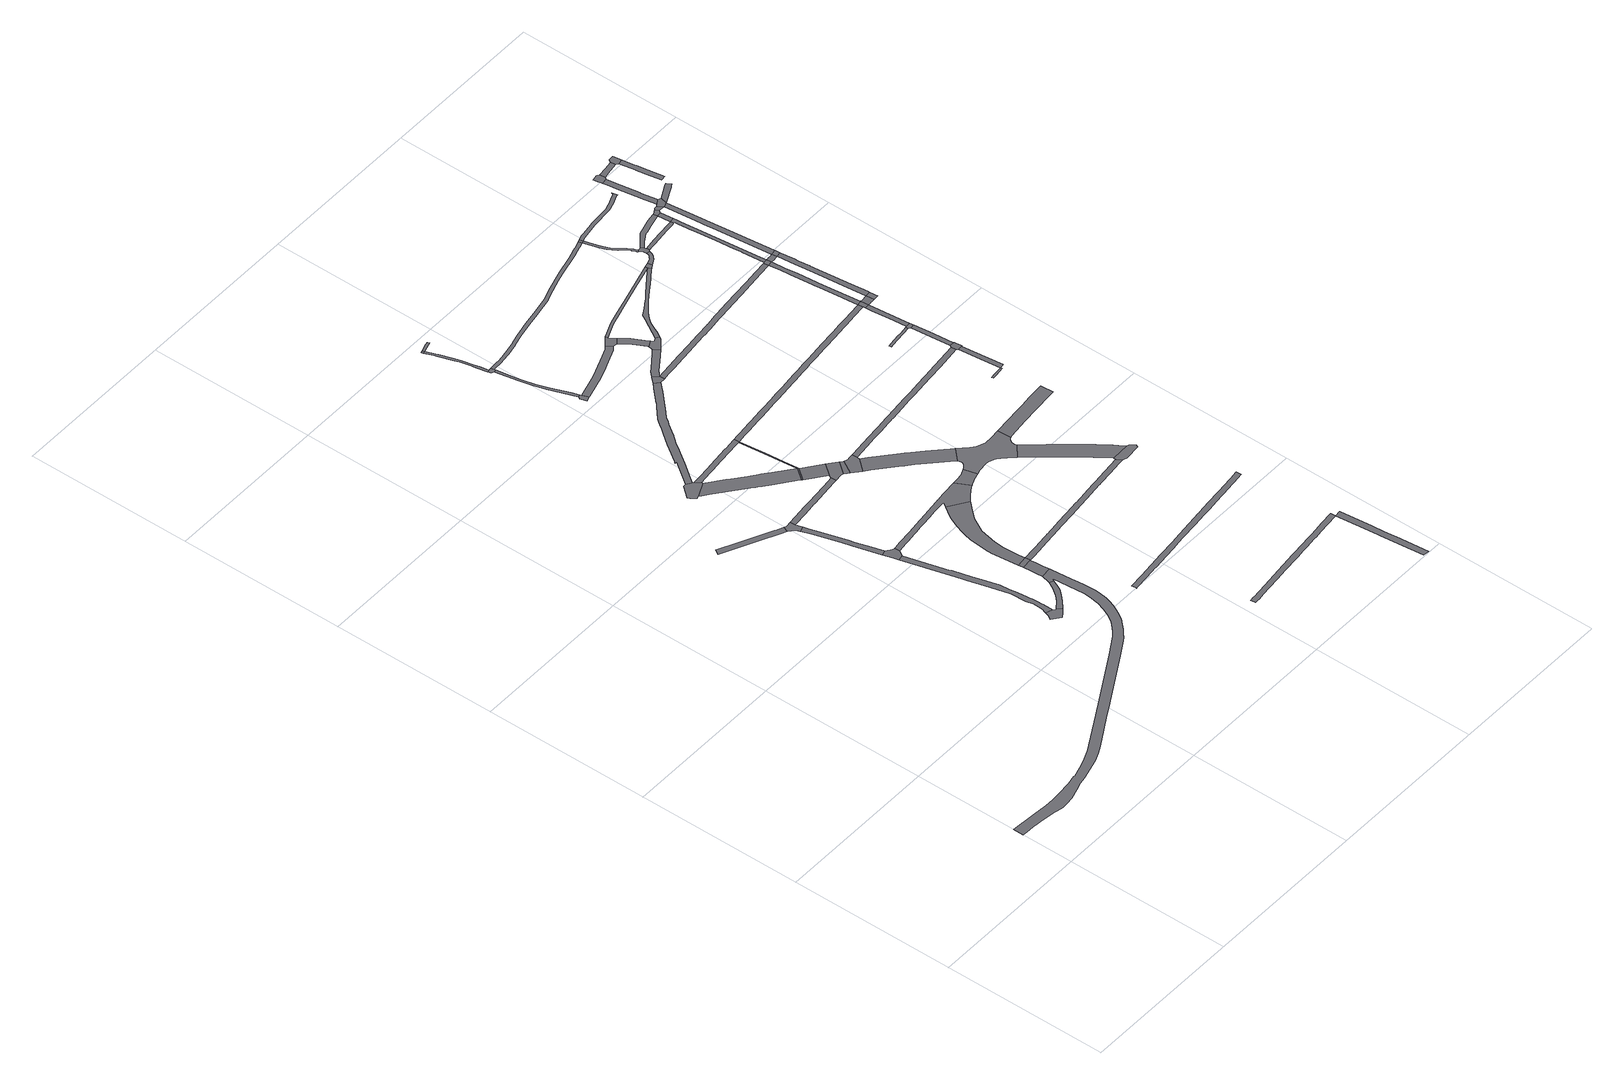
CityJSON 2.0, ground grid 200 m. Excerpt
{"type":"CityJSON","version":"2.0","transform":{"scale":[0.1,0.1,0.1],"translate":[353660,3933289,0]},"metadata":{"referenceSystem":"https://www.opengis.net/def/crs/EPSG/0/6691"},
"CityObjects":{
"road1":{"type":"Road","attributes":{"RoadStructureAttribute.sectionType":"1"},"geometry":[{"type":"MultiSurface","lod":"1","boundaries":[[[0,1,2,3,4,5,6,7,8,9,10,11,12,13,14,15,16,17,18,19,20,21,22,23,24,25,26,27,28,29,30,31,32,33,34,35,36,37,38,39,40,41,42,43,44,45,46,47,48,49,50,51,52,53,54,55,56,57,58,59,60,61,62,63,64,65,66,67,68,69,70,71,72,73,74,75,76,77,78]]]}]},
"road2":{"type":"Road","attributes":{"RoadStructureAttribute.sectionType":"1"},"geometry":[{"type":"MultiSurface","lod":"1","boundaries":[[[79,80,81,82,83,84,85,86,87,88]]]}]},
"road3":{"type":"Road","geometry":[{"type":"MultiSurface","lod":"1","boundaries":[[[89,90,91,92,93,94,95,96,97,98,99,100]]]}]},
"road4":{"type":"Road","attributes":{"RoadStructureAttribute.sectionType":"1"},"geometry":[{"type":"MultiSurface","lod":"1","boundaries":[[[101,102,103,104,105,106,107,108,109,110,111,112,113,114,115,116,117,118,119,120,121,122,123,124,125,126,127,97,96]]]}]},
"road5":{"type":"Road","geometry":[{"type":"MultiSurface","lod":"1","boundaries":[[[128,129,130,83,82,131,132,133,134,135]]]}]},
"road6":{"type":"Road","attributes":{"RoadStructureAttribute.sectionType":"1"},"geometry":[{"type":"MultiSurface","lod":"1","boundaries":[[[136,137,138,139,140,141,142,143,144,134,133,145,146,147,148,149]]]}]},
"road7":{"type":"Road","geometry":[{"type":"MultiSurface","lod":"1","boundaries":[[[150,116,115,151,152,153,154,155,136,149]]]}]},
"road8":{"type":"Road","attributes":{"RoadStructureAttribute.sectionType":"1"},"geometry":[{"type":"MultiSurface","lod":"1","boundaries":[[[156,157,158,159,1,0,160,161,162,163,94,93]]]}]},
"road9":{"type":"Road","geometry":[{"type":"MultiSurface","lod":"1","boundaries":[[[164,165,166,167,168,169,170,171,172,173]]]}]},
"road10":{"type":"Road","geometry":[{"type":"MultiSurface","lod":"1","boundaries":[[[174,175,176,177,178,179,78,77]]]}]},
"road11":{"type":"Road","geometry":[{"type":"MultiSurface","lod":"1","boundaries":[[[180,181,182,177,176]]]}]},
"road12":{"type":"Road","attributes":{"function":"3","RoadStructureAttribute.sectionType":"1"},"geometry":[{"type":"MultiSurface","lod":"1","boundaries":[[[183,184,185,186,187,188,189,190,191,192,168,167,193,194,195,196,197,198,199,200,201,202,203,204]]]}]},
"road13":{"type":"Road","attributes":{"RoadStructureAttribute.sectionType":"1"},"geometry":[{"type":"MultiSurface","lod":"1","boundaries":[[[205,206,207,208,209,210,128,135,211,212,213,214,215,216,217,218]]]}]},
"road14":{"type":"Road","geometry":[{"type":"MultiSurface","lod":"1","boundaries":[[[219,220,221,222,223,224,225,170,169,226,227,228,229,230,231,232,233,234,235,236,237,238,239]]]}]},
"road15":{"type":"Road","attributes":{"RoadStructureAttribute.sectionType":"1"},"geometry":[{"type":"MultiSurface","lod":"1","boundaries":[[[240,241,242,243,244,245,246,247,248,249,250,251,252,253,254,255,256,257,258,153,152,259,260,261,262,263,264,265,266,267,268,269,270,271,272,273]]]}]},
"road16":{"type":"Road","attributes":{"function":"3","RoadStructureAttribute.sectionType":"1"},"geometry":[{"type":"MultiSurface","lod":"1","boundaries":[[[272,274,275,276,277,278,279,280,281,282,283,284,285,286,287,182,181,288,289,290,291,292,293,294,295,296,297,298,299,300,301,302,303,304,305,306,273]]]}]},
"road17":{"type":"Road","geometry":[{"type":"MultiSurface","lod":"1","boundaries":[[[307,308,204,203,309]]]}]},
"road18":{"type":"Road","attributes":{"RoadStructureAttribute.sectionType":"1"},"geometry":[{"type":"MultiSurface","lod":"1","boundaries":[[[310,311,312,313,314,315,316,317,318,319,320,321,322,323,324,325,326,327,328,329,330,331,332,333,334,335,336,337,338,339,340,341,342,343,344,345,346,347,172,171]]]}]},
"road19":{"type":"Road","attributes":{"function":"3","RoadStructureAttribute.sectionType":"1"},"geometry":[{"type":"MultiSurface","lod":"1","boundaries":[[[348,349,307,309,350,351]]]}]},
"road20":{"type":"Road","attributes":{"function":"3","RoadStructureAttribute.sectionType":"1"},"geometry":[{"type":"MultiSurface","lod":"1","boundaries":[[[308,352,353,238,237,354,355,356,204]]]}]},
"road21":{"type":"Road","geometry":[{"type":"MultiSurface","lod":"1","boundaries":[[[350,218,217,357,358,359,360,351]]]}]},
"road22":{"type":"Road","attributes":{"RoadStructureAttribute.sectionType":"1"},"geometry":[{"type":"MultiSurface","lod":"1","boundaries":[[[361,362,363,364,365,366,367,368,369,370,371,372,373,374,375,376,377,378,379,380,381]]]}]},
"road23":{"type":"Road","geometry":[{"type":"MultiSurface","lod":"1","boundaries":[[[382,383,384,385,386,387,388]]]}]},
"road24":{"type":"Road","geometry":[{"type":"MultiSurface","lod":"1","boundaries":[[[389,361,381,390,391]]]}]},
"road25":{"type":"Road","geometry":[{"type":"MultiSurface","lod":"1","boundaries":[[[373,372,392,393,394,395,396,397]]]}]},
"road26":{"type":"Road","attributes":{"RoadStructureAttribute.sectionType":"1"},"geometry":[{"type":"MultiSurface","lod":"1","boundaries":[[[398,399,400,401,402,403,404,405,406,395,394,407,408,409,410,411,382,388]]]}]},
"road27":{"type":"Road","attributes":{"RoadStructureAttribute.sectionType":"1"},"geometry":[{"type":"MultiSurface","lod":"1","boundaries":[[[412,360,359,413,414]]]}]},
"road28":{"type":"Road","geometry":[{"type":"MultiSurface","lod":"1","boundaries":[[[381,415,416,417,418,390]]]}]},
"road29":{"type":"Road","geometry":[{"type":"MultiSurface","lod":"1","boundaries":[[[419,420,421,422,423,424,425,412,414]]]}]},
"road30":{"type":"Road","geometry":[{"type":"MultiSurface","lod":"1","boundaries":[[[426,427,247,246,428,429,430,431,432]]]}]},
"road31":{"type":"Road","attributes":{"RoadStructureAttribute.sectionType":"1"},"geometry":[{"type":"MultiSurface","lod":"1","boundaries":[[[433,434,435,436,437,438,439,440,441,442,443,444,445,446,447,448,449,450,451,452,453,454,181,180,455,456,457,458,459,460,461,462,463,464,465,466,467,468,469,470,471,472,473,474,475,476,477,478,479,480,481]]]}]},
"road32":{"type":"Road","attributes":{"function":"3","RoadStructureAttribute.sectionType":"1"},"geometry":[{"type":"MultiSurface","lod":"1","boundaries":[[[482,483,484,485,486,487,488,489,490,421,420,491,492,493,494,495,496,497,498]]]}]},
"road33":{"type":"Road","attributes":{"RoadStructureAttribute.sectionType":"1"},"geometry":[{"type":"MultiSurface","lod":"1","boundaries":[[[499,500,501,502,387,386,503,504,505,506,507,508,509]]]}]},
"road34":{"type":"Road","attributes":{"RoadStructureAttribute.sectionType":"1"},"geometry":[{"type":"MultiSurface","lod":"1","boundaries":[[[510,511,512,513,514,515,516,517,518,519,520,521,522,523,524,525,526,527,528,529,530,531,532,533,534,535,536,537,538,539,540,541,542,543,544,545,546,547,548,549,550,551,516,552,553,554,555,556,557,558]]]}]},
"road35":{"type":"Road","attributes":{"RoadStructureAttribute.sectionType":"1"},"geometry":[{"type":"MultiSurface","lod":"1","boundaries":[[[559,560,561,562,563,564,565,566,567,568,569,570,571,572,573,574,575,576,577,578,579,580,581,582,583,584,585,586,587,588,589,590,591,592,593,594,595,596,597,598,599,600,601]]]}]},
"road36":{"type":"Road","geometry":[{"type":"MultiSurface","lod":"1","boundaries":[[[602,603,604,605,327,326]]]}]},
"road37":{"type":"Road","attributes":{"RoadStructureAttribute.sectionType":"1"},"geometry":[{"type":"MultiSurface","lod":"1","boundaries":[[[606,607,608,609,610,611,612,613,614,615,616,617,604,603]]]}]},
"road38":{"type":"Road","geometry":[{"type":"MultiSurface","lod":"1","boundaries":[[[618,619,620,621,622,623,624,625,626,627,628,629,630,631,632,482,498,633,634,635,636,637,638,639,432,431,640,641,642,643,644,645,646,647,648,649,650,651,652,653]]]}]},
"road39":{"type":"Road","geometry":[{"type":"MultiSurface","lod":"1","boundaries":[[[654,655,656,657,658,659,499,509]]]}]},
"road40":{"type":"Road","attributes":{"RoadStructureAttribute.sectionType":"1"},"geometry":[{"type":"MultiSurface","lod":"1","boundaries":[[[660,661,662,663,655,654,664,665,666,667,668,669]]]}]},
"road41":{"type":"Road","geometry":[{"type":"MultiSurface","lod":"1","boundaries":[[[612,611,670,671,672,673,674,660,669]]]}]},
"road42":{"type":"Road","attributes":{"RoadStructureAttribute.sectionType":"1"},"geometry":[{"type":"MultiSurface","lod":"1","boundaries":[[[396,675,676,677,678,679,680,681,682,683,684,685,686,687,688,689,690,691,692,693,694,695,696,697,698,699,700,701,702,703,704,705,706,707,708,709,710,711,712,713,714,715,716,397]]]}]},
"road43":{"type":"Road","attributes":{"function":"3","RoadStructureAttribute.sectionType":"1"},"geometry":[{"type":"MultiSurface","lod":"1","boundaries":[[[717,718,719,720,721,722,723,724,725,726,727,728,729,730,731,732,733,734,735,736,737,618,653]]]}]},
"road44":{"type":"Road","attributes":{"RoadStructureAttribute.sectionType":"1"},"geometry":[{"type":"MultiSurface","lod":"1","boundaries":[[[238,738,739,740,741,742,743,744,745,746,747,748,749,750,751,752,753,754,755,756,757,758,759,760,761,762,763,764,765,766,767,768,769,770,771,772,773,774,775,776,777,778,779,780,781,782,783,784,785,786,787,788,789,790,791,792,793,794,795,796,797,798,799,239]]]}]},
"road45":{"type":"Road","attributes":{"RoadStructureAttribute.sectionType":"1"},"geometry":[{"type":"MultiSurface","lod":"1","boundaries":[[[422,800,801,802,803,804,805,806,807,808,809,810,811,812,813,814,815,816,817,818,819,820,821,822,823,824,825,826,827,828,829,830,831,832,833,423]]]}]},
"road46":{"type":"Road","geometry":[{"type":"MultiSurface","lod":"1","boundaries":[[[834,724,723,481,480,835,836,837,838]]]}]},
"road47":{"type":"Road","attributes":{"RoadStructureAttribute.sectionType":"1"},"geometry":[{"type":"MultiSurface","lod":"1","boundaries":[[[839,840,841,842,843,844,845,846,847,658,657,848,849,850,851,852,853,854,855]]]}]},
"road48":{"type":"Road","attributes":{"function":"3","RoadStructureAttribute.sectionType":"1"},"geometry":[{"type":"MultiSurface","lod":"1","boundaries":[[[856,857,858,859,860,861,862,863,864,624,623,865,866,867,868,869,870,871,872]]]}]},
"road49":{"type":"Road","attributes":{"RoadStructureAttribute.sectionType":"1"},"geometry":[{"type":"MultiSurface","lod":"1","boundaries":[[[873,874,875,876,877,878,879,880,881,882,883,884,885,886,887,888,889,890,891,892,893,894,895,896,897,898,899,900,901,902,903,904,905,906,907,908,909,910,911,912,913,603,602]]]}]},
"road50":{"type":"Road","attributes":{"RoadStructureAttribute.sectionType":"1"},"geometry":[{"type":"MultiSurface","lod":"1","boundaries":[[[914,915,916,917,918,919,920,921,922,673,672,923,924,925,926,927,928,929,930,931,932,933,934,935,855]]]}]},
"road51":{"type":"Road","attributes":{"RoadStructureAttribute.sectionType":"1"},"geometry":[{"type":"MultiSurface","lod":"1","boundaries":[[[936,937,938,939,940,941]]]}]},
"road52":{"type":"Road","attributes":{"RoadStructureAttribute.sectionType":"1"},"geometry":[{"type":"MultiSurface","lod":"1","boundaries":[[[942,943,944,945,946,947,948,949,950]]]}]},
"road53":{"type":"Road","geometry":[{"type":"MultiSurface","lod":"1","boundaries":[[[951,952,839,855,935,953]]]}]},
"road54":{"type":"Road","attributes":{"RoadStructureAttribute.sectionType":"1"},"geometry":[{"type":"MultiSurface","lod":"1","boundaries":[[[954,955,956,957,958,941]]]}]},
"road55":{"type":"Road","geometry":[{"type":"MultiSurface","lod":"1","boundaries":[[[696,959,960,697]]]}]},
"road56":{"type":"Road","geometry":[{"type":"MultiSurface","lod":"1","boundaries":[[[961,962,963,816,815,964,956,955,965,966,967]]]}]},
"road57":{"type":"Road","attributes":{"RoadStructureAttribute.sectionType":"1"},"geometry":[{"type":"MultiSurface","lod":"1","boundaries":[[[968,969,970,971,972,973,974,975,976,977,978,979,980,981,982,951,953]]]}]},
"road58":{"type":"Road","attributes":{"RoadStructureAttribute.sectionType":"1"},"geometry":[{"type":"MultiSurface","lod":"1","boundaries":[[[983,984,985,986,987,988,989,990,991,992,959,696,993,994,995,996,997,998,999,1000,1001,1002,1003,1004]]]}]},
"road59":{"type":"Road","attributes":{"RoadStructureAttribute.sectionType":"1"},"geometry":[{"type":"MultiSurface","lod":"1","boundaries":[[[1005,1006,963,962,1007,1008]]]}]},
"road60":{"type":"Road","geometry":[{"type":"MultiSurface","lod":"1","boundaries":[[[949,1005,1008,1009,1010,1011,950]]]}]},
"road61":{"type":"Road","geometry":[{"type":"MultiSurface","lod":"1","boundaries":[[[1012,1013,1014,1015,1016,1017,1018,1019,1020,1021,1004,1003,1022,1023,1024,1025,1026,1027,1028,976,975,1029,1030,1031,1032]]]}]},
"road62":{"type":"Road","attributes":{"RoadStructureAttribute.sectionType":"1"},"geometry":[{"type":"MultiSurface","lod":"1","boundaries":[[[1010,1033,1034,1035,1036,1011]]]}]},
"road63":{"type":"Road","geometry":[{"type":"MultiSurface","lod":"1","boundaries":[[[764,763,1034,1033,1037]]]}]},
"road64":{"type":"Road","attributes":{"RoadStructureAttribute.sectionType":"1"},"geometry":[{"type":"MultiSurface","lod":"1","boundaries":[[[1033,1038,1039,1040,1041,1042,1043,1044,1045,1037]]]}]},
"road65":{"type":"Road","attributes":{"RoadStructureAttribute.sectionType":"1"},"geometry":[{"type":"MultiSurface","lod":"1","boundaries":[[[1046,1047,1048,1049,1050,1051,1052,1053,764,1037,1054,1055,1056,1057,893]]]}]},
"road66":{"type":"Road","geometry":[{"type":"MultiSurface","lod":"1","boundaries":[[[1058,1042,1041,1059]]]}]},
"road67":{"type":"Road","attributes":{"RoadStructureAttribute.sectionType":"1"},"geometry":[{"type":"MultiSurface","lod":"1","boundaries":[[[1060,1061,1062,1063,1064,1065,1066,1067,1068,1069,1070,1071,1072,1073,1074,1075,1076,1077,1078,1079,1080,1012,1032]]]}]},
"road68":{"type":"Road","attributes":{"RoadStructureAttribute.sectionType":"1"},"geometry":[{"type":"MultiSurface","lod":"1","boundaries":[[[1081,1082,1083,1084,1085,1086,1087,1088,1089,1018,1017,1090,1091,1092,1093,1094,1095,1096,1097,1098]]]}]},
"road69":{"type":"Road","attributes":{"RoadStructureAttribute.sectionType":"1"},"geometry":[{"type":"MultiSurface","lod":"1","boundaries":[[[1099,1100,1101,1102,1103,1104,1105,1106,1107,1108,1109,1110,1111,1112,1113,1114,1115,1116,1117,1118,1119,960,959]]]}]},
"road70":{"type":"Road","geometry":[{"type":"MultiSurface","lod":"1","boundaries":[[[894,893,1057,1120,1121]]]}]},
"road71":{"type":"Road","attributes":{"RoadStructureAttribute.sectionType":"1"},"geometry":[{"type":"MultiSurface","lod":"1","boundaries":[[[1122,1123,1124,1125,1042,1058,1126,1127,1128,1129,1130,1131,1132,1133,1134,1135,1136,1137,1138]]]}]},
"road72":{"type":"Road","attributes":{"RoadStructureAttribute.sectionType":"1"},"geometry":[{"type":"MultiSurface","lod":"1","boundaries":[[[1139,1140,1141,1142,1143,1120,1057,1144,1145,1146,1147,1138]]]}]},
"road73":{"type":"Road","attributes":{"RoadStructureAttribute.sectionType":"1"},"geometry":[{"type":"MultiSurface","lod":"1","boundaries":[[[1072,1071,1148,1149,1150,1151,1152,1153,1154,1155,1156,1157,1158,1121,1120,1159,1160,1161,1162,1163]]]}]},
"road74":{"type":"Road","geometry":[{"type":"MultiSurface","lod":"1","boundaries":[[[1137,1164,1139,1138]]]}]},
"road75":{"type":"Road","attributes":{"RoadStructureAttribute.sectionType":"1"},"geometry":[{"type":"MultiSurface","lod":"1","boundaries":[[[1072,1163,1165,1098]]]}]},
"road76":{"type":"Road","geometry":[{"type":"MultiSurface","lod":"1","boundaries":[[[1166,1167,1168,1081,1098,1165,1169,1170,1171,1172]]]}]},
"road77":{"type":"Road","attributes":{"RoadStructureAttribute.sectionType":"1"},"geometry":[{"type":"MultiSurface","lod":"1","boundaries":[[[1173,1174,1175,1176,1177,1139,1164,1178,1179,1180,1181,1182]]]}]},
"road78":{"type":"Road","attributes":{"RoadStructureAttribute.sectionType":"1"},"geometry":[{"type":"MultiSurface","lod":"1","boundaries":[[[1183,1184,1185,1172,1171,1186,1187,1188,1189]]]}]},
"road79":{"type":"Road","geometry":[{"type":"MultiSurface","lod":"1","boundaries":[[[1190,1191,1192,1193,1183,1189,1194,1195,1196,1173,1182]]]}]},
"road80":{"type":"Road","attributes":{"RoadStructureAttribute.sectionType":"1"},"geometry":[{"type":"MultiSurface","lod":"1","boundaries":[[[1191,1197,1198,1199,1200,1201,1202,1203,1204,1205,1206,1192]]]}]},
"road81":{"type":"Road","geometry":[{"type":"MultiSurface","lod":"1","boundaries":[[[1207,1208,1209,1210,1211,1212,1213,1201,1200,1214]]]}]},
"road82":{"type":"Road","attributes":{"RoadStructureAttribute.sectionType":"1"},"geometry":[{"type":"MultiSurface","lod":"1","boundaries":[[[1215,1216,1190,1182,1217,1218,1219,1220]]]}]},
"road83":{"type":"Road","attributes":{"RoadStructureAttribute.sectionType":"1"},"geometry":[{"type":"MultiSurface","lod":"1","boundaries":[[[1221,1222,1223,1224,1225,1207,1214]]]}]},
"road84":{"type":"Road","attributes":{"RoadStructureAttribute.sectionType":"1"},"geometry":[{"type":"MultiSurface","lod":"1","boundaries":[[[1226,1227,1228,1229,1230,1231,1232,1233,1234,1235]]]}]},
"road85":{"type":"Road","geometry":[{"type":"MultiSurface","lod":"1","boundaries":[[[1223,1222,1231,1230,1236,1237]]]}]}
},
"vertices":[
[3064,2747,0],[3112,2724,0],[3123,2746,0],[3127,2747,0],[3158,2364,0],[3156,2287,0],[3134,2163,0],[3107,2070,0],[3064,1981,0],[3004,1886,0],[2948,1829,0],[2893,1777,0],[2852,1744,0],[2617,1599,0],[2037,1266,0],[1837,1151,0],[1451,929,0],[1366,884,0],[1266,841,0],[1130,792,0],[1001,754,0],[993,763,0],[881,739,0],[829,733,0],[753,724,0],[604,714,0],[489,717,0],[410,721,0],[328,727,0],[3,749,0],[3,626,0],[63,625,0],[155,619,0],[231,613,0],[260,610,0],[311,605,0],[368,598,0],[470,581,0],[554,567,0],[583,562,0],[644,566,0],[729,577,0],[859,615,0],[956,644,0],[1040,662,0],[1128,686,0],[1312,736,0],[1415,781,0],[1507,829,0],[1596,880,0],[1877,1042,0],[2055,1143,0],[2094,1166,0],[2675,1500,0],[2864,1616,0],[2907,1646,0],[2954,1685,0],[2998,1724,0],[3051,1776,0],[3078,1806,0],[3102,1835,0],[3147,1903,0],[3176,1955,0],[3207,2022,0],[3211,2032,0],[3230,2083,0],[3245,2138,0],[3255,2186,0],[3262,2233,0],[3267,2303,0],[3267,2351,0],[3263,2430,0],[3261,2453,0],[3253,2528,0],[3249,2563,0],[3244,2613,0],[3229,2758,0],[3218,2866,0],[3093,2853,0],
[1268,5639,0],[1678,5441,0],[1911,5328,0],[1968,5301,0],[1996,5364,0],[1912,5402,0],[1898,5409,0],[1731,5489,0],[1550,5577,0],[1297,5699,0],
[2743,2316,0],[2747,2318,0],[2792,2349,0],[2831,2379,0],[2850,2396,0],[2806,2444,0],[2790,2443,0],[2772,2463,0],[2692,2492,0],[2678,2451,0],[2656,2411,0],[2643,2394,0],
[2772,2592,0],[2772,2596,0],[2769,2665,0],[2763,2726,0],[2759,2760,0],[2755,2800,0],[2740,2907,0],[2729,3000,0],[2715,3116,0],[2676,3257,0],[2630,3425,0],[2575,3628,0],[2574,3631,0],[2564,3650,0],[2425,4162,0],[2362,4145,0],[2498,3646,0],[2546,3473,0],[2560,3420,0],[2627,3167,0],[2687,2938,0],[2696,2759,0],[2716,2670,0],[2716,2604,0],[2710,2547,0],[2700,2517,0],[2696,2503,0],
[2091,5358,0],[2036,5352,0],[2025,5351,0],[2004,5272,0],[2035,5239,0],[2056,5199,0],[2121,5218,0],[2098,5298,0],
[2370,4345,0],[2329,4490,0],[2280,4663,0],[2275,4680,0],[2262,4724,0],[2247,4778,0],[2156,5095,0],[2139,5155,0],[2130,5186,0],[2088,5106,0],[2113,5026,0],[2194,4750,0],[2222,4649,0],[2311,4329,0],
[2344,4209,0],[2452,4204,0],[2468,4228,0],[2461,4288,0],[2453,4287,0],[2423,4308,0],
[2935,2473,0],[2997,2535,0],[3047,2598,0],[3082,2661,0],[3036,2690,0],[2999,2633,0],[2956,2576,0],[2897,2511,0],
[1713,6402,0],[1727,6373,0],[1773,6322,0],[1802,6334,0],[1979,6418,0],[1984,6429,0],[1927,6488,0],[1917,6505,0],[1859,6544,0],[1824,6542,0],
[3208,2955,0],[3200,3039,0],[3195,3098,0],[3069,3086,0],[3078,2995,0],[3086,2920,0],
[3205,3100,0],[3187,3160,0],[3063,3144,0],
[2574,5945,0],[2564,5953,0],[2554,5962,0],[2552,5963,0],[2462,6035,0],[2422,6066,0],[2373,6105,0],[2353,6121,0],[2187,6253,0],[2172,6265,0],[1831,6311,0],[1895,6260,0],[2210,6010,0],[2235,5991,0],[2277,5957,0],[2293,5944,0],[2305,5935,0],[2328,5917,0],[2407,5854,0],[2640,5671,0],[2648,5664,0],[2756,5801,0],
[2801,5435,0],[2714,5426,0],[2453,5398,0],[2446,5397,0],[2358,5388,0],[2285,5380,0],[2282,5317,0],[2411,5331,0],[2458,5336,0],[2460,5336,0],[2732,5367,0],[2826,5377,0],[2871,5382,0],[2864,5442,0],
[2666,6568,0],[2542,6555,0],[2508,6551,0],[2338,6532,0],[2300,6528,0],[2270,6525,0],[2051,6501,0],[2042,6440,0],[2157,6452,0],[2306,6469,0],[2310,6469,0],[2339,6472,0],[2398,6479,0],[2459,6485,0],[2515,6491,0],[2549,6495,0],[2573,6498,0],[2680,6509,0],[2680,6507,0],[2689,6510,0],[2683,6570,0],
[3507,4137,0],[3508,4139,0],[3556,4176,0],[3606,4211,0],[3654,4240,0],[3676,4251,0],[3682,4254,0],[3592,4423,0],[3424,4407,0],[3391,4403,0],[3300,4392,0],[3295,4391,0],[3262,4387,0],[2961,4350,0],[2945,4348,0],[2876,4339,0],[2749,4323,0],[2564,4301,0],[2483,4290,0],[2585,4241,0],[2592,4242,0],[2630,4246,0],[2633,4246,0],[2752,4262,0],[2787,4266,0],[2866,4276,0],[2874,4277,0],[2923,4284,0],[3043,4297,0],[3142,4307,0],[3303,4322,0],[3272,4275,0],[3265,4265,0],[3488,4120,0],
[3226,4204,0],[3187,4147,0],[3169,4118,0],[3142,4062,0],[3114,3990,0],[3085,3913,0],[3066,3840,0],[3052,3769,0],[3043,3699,0],[3040,3678,0],[3035,3643,0],[3031,3592,0],[3028,3548,0],[3026,3468,0],[3179,3242,0],[3172,3357,0],[3170,3431,0],[3177,3533,0],[3185,3588,0],[3190,3615,0],[3198,3654,0],[3210,3705,0],[3212,3713,0],[3225,3757,0],[3240,3793,0],[3258,3827,0],[3275,3861,0],[3297,3898,0],[3323,3935,0],[3340,3957,0],[3353,3975,0],[3417,4048,0],[3468,4102,0],
[2767,5791,0],[2766,5802,0],[2660,5655,0],
[1963,6567,0],[2105,6760,0],[2124,6786,0],[2239,6953,0],[2273,7003,0],[2310,7049,0],[2321,7065,0],[2336,7085,0],[2376,7140,0],[2440,7228,0],[2461,7257,0],[2501,7313,0],[2597,7405,0],[2665,7470,0],[2770,7577,0],[2815,7624,0],[2867,7677,0],[2809,7733,0],[2769,7691,0],[2758,7680,0],[2607,7527,0],[2596,7516,0],[2567,7489,0],[2434,7370,0],[2388,7311,0],[2379,7298,0],[2339,7244,0],[2314,7210,0],[2237,7104,0],[2200,7056,0],[2051,6839,0],[2050,6838,0],[2036,6819,0],[2059,6825,0],[2068,6828,0],[2066,6825,0],[2063,6820,0],[1879,6571,0],
[2939,5653,0],[2799,5765,0],[2880,5482,0],[2986,5616,0],
[2748,5977,0],[2723,6203,0],[2698,6342,0],[2712,6205,0],[2738,5964,0],
[2942,5390,0],[2961,5392,0],[2988,5384,0],[3101,5526,0],
[1686,9836,0],[1727,9730,0],[1738,9699,0],[1745,9678,0],[1783,9562,0],[1798,9521,0],[1799,9518,0],[1816,9467,0],[1846,9334,0],[1848,9325,0],[1856,9285,0],[1884,9157,0],[1911,9160,0],[1910,9169,0],[1888,9273,0],[1876,9331,0],[1842,9474,0],[1810,9571,0],[1764,9708,0],[1752,9741,0],[1714,9846,0],
[2176,8201,0],[2161,8173,0],[2186,8098,0],[2215,8107,0],[2246,8115,0],[2215,8191,0],[2208,8212,0],
[1681,9851,0],[1704,9872,0],[1677,9862,0],
[1891,9119,0],[1893,9119,0],[1923,9105,0],[1952,9109,0],[1949,9126,0],[1943,9162,0],
[2178,8302,0],[2161,8351,0],[2122,8442,0],[2087,8531,0],[2048,8657,0],[2047,8660,0],[2010,8813,0],[2007,8827,0],[1989,8919,0],[1979,8821,0],[2019,8653,0],[2020,8649,0],[2060,8523,0],[2123,8351,0],
[3138,5496,0],[3019,5360,0],[3044,5340,0],
[1807,9872,0],[1842,9883,0],[1833,9909,0],[1798,9899,0],
[3114,5280,0],[3143,5255,0],[3263,5395,0],[3268,5428,0],[3261,5488,0],[3210,5483,0],[3184,5480,0],
[3731,4437,0],[3656,4426,0],[3695,4261,0],[3741,4282,0],[3787,4298,0],[3850,4315,0],[3806,4467,0],
[4697,3325,0],[4680,3324,0],[4516,3306,0],[4509,3305,0],[4502,3304,0],[4342,3286,0],[4329,3285,0],[4215,3272,0],[4154,3265,0],[4152,3265,0],[3969,3245,0],[3795,3226,0],[3792,3226,0],[3654,3211,0],[3639,3209,0],[3625,3207,0],[3610,3206,0],[3605,3205,0],[3586,3203,0],[3422,3185,0],[3421,3185,0],[3331,3175,0],[3228,3103,0],[3265,3107,0],[3427,3124,0],[3429,3124,0],[3502,3132,0],[3537,3136,0],[3593,3142,0],[3612,3145,0],[3624,3146,0],[3630,3147,0],[3798,3165,0],[3975,3185,0],[4152,3204,0],[4157,3205,0],[4263,3217,0],[4333,3225,0],[4508,3244,0],[4514,3245,0],[4516,3245,0],[4539,3248,0],[4565,3250,0],[4687,3264,0],[4701,3266,0],[4877,3285,0],[4882,3285,0],[4939,3291,0],[4899,3348,0],
[3994,4728,0],[3962,4760,0],[3926,4796,0],[3914,4807,0],[3779,4937,0],[3670,5043,0],[3622,5088,0],[3563,5139,0],[3334,5337,0],[3207,5201,0],[3461,4982,0],[3475,4970,0],[3550,4905,0],[3554,4902,0],[3731,4733,0],[3859,4610,0],[3868,4600,0],
[2923,8453,0],[2889,8425,0],[2789,8385,0],[2504,8270,0],[2254,8118,0],[2530,8194,0],[2634,8235,0],[2768,8289,0],[2932,8354,0],[2972,8387,0],[2974,8389,0],
[5806,411,0],[5804,426,0],[5790,554,0],[5774,705,0],[5758,854,0],[5733,1084,0],[5657,1077,0],[5651,1139,0],[5488,1121,0],[5301,1101,0],[5224,1092,0],[5125,1081,0],[5071,1076,0],[5001,1068,0],[4941,1062,0],[4931,1061,0],[4760,1042,0],[4583,1023,0],[4407,1004,0],[4208,982,0],[4205,982,0],[4146,974,0],[4153,915,0],[4208,920,0],[4213,921,0],[4252,925,0],[4293,929,0],[4415,943,0],[4435,945,0],[4537,956,0],[4586,961,0],[4605,963,0],[4740,978,0],[4763,980,0],[4856,990,0],[4938,999,0],[5050,1011,0],[5124,1019,0],[5258,1034,0],[5306,1039,0],[5307,1039,0],[5493,1060,0],[5685,827,0],[5706,626,0],[5714,556,0],[5717,532,0],[5746,263,0],[5772,16,0],[5849,10,0],
[5415,2260,0],[5368,2255,0],[5323,2250,0],[5175,2233,0],[4998,2214,0],[4995,2214,0],[4919,2205,0],[4827,2195,0],[4820,2194,0],[4806,2193,0],[4643,2175,0],[4635,2174,0],[4632,2174,0],[4456,2154,0],[4454,2154,0],[4310,2138,0],[4094,2114,0],[3917,2095,0],[3736,2075,0],[3552,2055,0],[3557,1997,0],[3557,1995,0],[3558,1995,0],[3647,2005,0],[3655,2006,0],[3734,2014,0],[3913,2034,0],[3920,2035,0],[4110,2055,0],[4250,2071,0],[4292,2075,0],[4426,2089,0],[4654,2113,0],[4736,2122,0],[4829,2133,0],[4899,2140,0],[5012,2153,0],[5045,2156,0],[5186,2172,0],[5368,2193,0],[5395,2196,0],[5532,2211,0],[5525,2272,0],
[2936,7684,0],[2933,7744,0],[2874,7800,0],[2852,7777,0],
[2963,7776,0],[2972,7786,0],[2982,7795,0],[3040,7838,0],[3104,7885,0],[3240,7982,0],[3191,8049,0],[3143,8013,0],[3058,7948,0],[2966,7884,0],[2929,7857,0],[2913,7840,0],
[4432,4272,0],[4424,4294,0],[4425,4323,0],[4435,4355,0],[4458,4377,0],[4482,4388,0],[4466,4550,0],[4436,4547,0],[4393,4543,0],[4366,4541,0],[4364,4541,0],[4253,4533,0],[4160,4575,0],[4105,4617,0],[4050,4673,0],[3875,4589,0],[3879,4574,0],[3879,4553,0],[3875,4535,0],[3865,4512,0],[3853,4498,0],[3834,4483,0],[3888,4325,0],[3893,4327,0],[3927,4334,0],[3948,4337,0],[3969,4341,0],[4013,4344,0],[4016,4344,0],[4055,4339,0],[4119,4315,0],[4154,4293,0],[4176,4273,0],[4222,4226,0],[4255,4193,0],[4289,4152,0],
[3031,8385,0],[3092,8436,0],[3033,8508,0],[3045,8513,0],[3033,8541,0],[2973,8494,0],
[3275,8146,0],[3250,8194,0],[3178,8328,0],[3172,8340,0],[3091,8311,0],[3105,8295,0],[3111,8284,0],[3127,8253,0],[3202,8112,0],[3204,8108,0],
[3308,8031,0],[3360,8074,0],[3385,8109,0],[3345,8138,0],[3299,8103,0],
[2081,9131,0],[2103,9134,0],[2217,9148,0],[2218,9149,0],[2361,9181,0],[2389,9188,0],[2496,9218,0],[2689,9259,0],[2852,9288,0],[2983,9312,0],[3089,9335,0],[3093,9336,0],[3226,9381,0],[3373,9432,0],[3440,9449,0],[3501,9466,0],[3720,9515,0],[3769,9530,0],[3888,9566,0],[3907,9571,0],[3914,9573,0],[3966,9590,0],[3951,9633,0],[3862,9602,0],[3845,9596,0],[3830,9591,0],[3761,9572,0],[3711,9557,0],[3490,9506,0],[3209,9419,0],[3083,9376,0],[3073,9374,0],[2983,9354,0],[2848,9330,0],[2680,9301,0],[2486,9256,0],[2378,9227,0],[2351,9220,0],[2210,9188,0],[2139,9178,0],[2078,9171,0],[2054,9170,0],
[4428,3987,0],[4443,3969,0],[4549,3842,0],[4553,3837,0],[4567,3819,0],[4653,3707,0],[4904,3379,0],[5126,3387,0],[5075,3460,0],[5042,3506,0],[5006,3556,0],[4939,3647,0],[4892,3708,0],[4869,3738,0],[4825,3793,0],[4744,3894,0],[4713,3932,0],[4669,3983,0],[4626,4034,0],[4556,4116,0],[4524,4154,0],
[2798,6522,0],[2881,6531,0],[3053,6550,0],[3116,6557,0],[3293,6576,0],[3334,6581,0],[3419,6590,0],[3531,6602,0],[3605,6610,0],[3615,6611,0],[3718,6622,0],[3784,6629,0],[3791,6630,0],[3916,6644,0],[3962,6649,0],[4036,6657,0],[4119,6666,0],[4142,6669,0],[4300,6686,0],[4323,6688,0],[4503,6708,0],[4559,6714,0],[4690,6728,0],[4801,6740,0],[4852,6746,0],[5029,6765,0],[5022,6825,0],[4862,6808,0],[4795,6800,0],[4678,6787,0],[4602,6779,0],[4559,6775,0],[4552,6774,0],[4463,6764,0],[4391,6756,0],[4312,6748,0],[4294,6746,0],[4139,6729,0],[4112,6726,0],[4076,6722,0],[4029,6717,0],[4008,6715,0],[3914,6704,0],[3900,6703,0],[3859,6698,0],[3784,6690,0],[3763,6688,0],[3629,6673,0],[3625,6673,0],[3520,6661,0],[3473,6656,0],[3370,6645,0],[3330,6641,0],[3317,6639,0],[3287,6636,0],[3212,6628,0],[3047,6610,0],[3041,6609,0],[2959,6600,0],[2877,6591,0],[2791,6582,0],[2737,6576,0],
[3534,5456,0],[3584,5461,0],[3728,5477,0],[3772,5482,0],[3777,5482,0],[3852,5491,0],[3892,5495,0],[3943,5501,0],[3944,5501,0],[4113,5519,0],[4250,5534,0],[4343,5544,0],[4436,5554,0],[4644,5577,0],[4830,5597,0],[5136,5630,0],[5126,5689,0],[4823,5657,0],[4812,5656,0],[4636,5637,0],[4619,5635,0],[4497,5622,0],[4436,5615,0],[4335,5604,0],[4250,5595,0],[4243,5594,0],[3942,5561,0],[3937,5560,0],[3904,5557,0],[3749,5540,0],[3720,5537,0],[3577,5522,0],[3367,5500,0],[3282,5490,0],
[5135,3379,0],[4986,3271,0],[5184,3291,0],[5199,3320,0],[5148,3375,0],
[4092,8866,0],[4057,8856,0],[3875,8805,0],[3566,8718,0],[3518,8704,0],[3355,8658,0],[3242,8626,0],[3222,8620,0],[3087,8561,0],[3092,8533,0],[3232,8594,0],[3270,8605,0],[3365,8632,0],[3535,8680,0],[3828,8763,0],[3878,8777,0],[4099,8840,0],
[5260,4625,0],[5171,4617,0],[5099,4610,0],[5088,4609,0],[5055,4606,0],[4918,4593,0],[4571,4560,0],[4560,4559,0],[4523,4555,0],[4513,4393,0],[4579,4402,0],[4588,4403,0],[4760,4422,0],[4942,4440,0],[5041,4449,0],[5128,4458,0],[5273,4471,0],
[2955,7686,0],[3016,7693,0],[3115,7704,0],[3284,7722,0],[3296,7723,0],[3667,7764,0],[3697,7767,0],[3698,7767,0],[3766,7775,0],[3880,7787,0],[3882,7788,0],[3905,7790,0],[3982,7799,0],[3996,7800,0],[4012,7802,0],[4364,7840,0],[4384,7842,0],[4660,7873,0],[4666,7873,0],[4744,7881,0],[4904,7899,0],[4893,7960,0],[4735,7943,0],[4659,7935,0],[4554,7924,0],[4372,7903,0],[4192,7883,0],[4106,7874,0],[4013,7864,0],[3975,7860,0],[3844,7845,0],[3833,7844,0],[3825,7843,0],[3653,7824,0],[3468,7803,0],[3294,7785,0],[3188,7773,0],[3187,7773,0],[3117,7765,0],[3000,7752,0],[2937,7745,0],
[4041,8802,0],[3887,8690,0],[3787,8617,0],[3723,8567,0],[3704,8555,0],[3611,8496,0],[3521,8439,0],[3489,8385,0],[3481,8372,0],[3394,8121,0],[3425,8180,0],[3453,8242,0],[3487,8306,0],[3503,8329,0],[3515,8346,0],[3526,8362,0],[3587,8424,0],[3726,8532,0],[3891,8646,0],[3917,8664,0],[4098,8794,0],[4119,8806,0],
[5097,5098,0],[5047,5093,0],[5049,5071,0],[5095,5076,0],[5213,5088,0],[5211,5110,0],
[4975,6225,0],[4918,6219,0],[4788,6205,0],[4751,6201,0],[4751,6195,0],[4754,6172,0],[4781,6175,0],[5069,6206,0],[5066,6235,0],
[4150,8882,0],[4143,8880,0],[4164,8832,0],
[5266,5116,0],[5211,5617,0],[5155,5615,0],[5185,5340,0],[5200,5203,0],
[3992,9599,0],[3977,9641,0],
[5205,5713,0],[5200,5712,0],[5144,5713,0],[5143,5625,0],[5216,5617,0],[5214,5638,0],[5206,5698,0],
[4234,8873,0],[4262,8898,0],[4270,8907,0],[4272,8909,0],[4279,8916,0],[4288,8936,0],[4292,8950,0],[4297,8973,0],[4257,8980,0],[4253,8960,0],[4250,8950,0],[4245,8939,0],[4236,8928,0],[4209,8904,0],[4198,8897,0],
[4232,9092,0],[4220,9128,0],[4218,9132,0],[4190,9186,0],[4130,9254,0],[4098,9301,0],[4070,9349,0],[4063,9371,0],[4045,9415,0],[4022,9494,0],[3987,9517,0],[4019,9405,0],[4045,9337,0],[4075,9286,0],[4108,9236,0],[4165,9172,0],[4190,9129,0],[4192,9124,0],[4211,9080,0],[4216,9071,0],[4223,9064,0],[4242,9082,0],
[5092,6188,0],[5119,5946,0],[5172,5963,0],[5147,6194,0],
[5143,6224,0],[5141,6243,0],[5087,6237,0],
[4313,9028,0],[4306,9031,0],[4305,9034,0],[4302,9038,0],[4302,9045,0],[4307,9051,0],[4280,9084,0],[4278,9082,0],[4268,9078,0],[4254,9078,0],[4232,9054,0],[4237,9050,0],[4252,9029,0],[4256,9019,0],[4256,9018,0],[4258,9006,0],[4258,8987,0],[4300,8983,0],[4304,8988,0],[4314,8990,0],[4317,8990,0],
[5087,6739,0],[5032,6733,0],[5041,6660,0],[5064,6452,0],
[5076,6831,0],
[5125,6743,0],[5137,6744,0],[5151,6745,0],[5188,6749,0],[5178,6842,0],[5146,6838,0],[5127,6836,0],[5116,6835,0],
[4920,7753,0],[4931,7650,0],[4963,7368,0],[4964,7353,0],[4972,7283,0],[4990,7117,0],[5002,7009,0],[5009,6946,0],[5026,7289,0],[4991,7605,0],[4975,7752,0],[4958,7905,0],
[5239,6849,0],[5250,6750,0],
[4358,8994,0],[4367,8995,0],[4401,8999,0],[4410,9000,0],[4441,9003,0],[4460,9006,0],[4463,9006,0],[4601,9022,0],[4608,9023,0],[4641,9027,0],[4751,9039,0],[4779,9043,0],[4774,9083,0],[4681,9072,0],[4614,9064,0],[4594,9062,0],[4590,9061,0],[4456,9045,0],[4406,9040,0],[4363,9035,0],[4353,9034,0],
[4749,9289,0],[4691,9280,0],[4648,9273,0],[4611,9263,0],[4582,9255,0],[4447,9219,0],[4438,9213,0],[4332,9126,0],[4313,9110,0],[4338,9079,0],[4370,9106,0],[4404,9125,0],[4474,9165,0],[4500,9171,0],[4578,9192,0],[4594,9196,0],[4637,9207,0],[4757,9238,0],
[4035,9617,0],[4244,9651,0],[4510,9674,0],[4537,9682,0],[4587,9696,0],[4609,9705,0],[4679,9734,0],[4725,9751,0],[4728,9752,0],[4740,9749,0],[4728,9816,0],[4718,9792,0],[4665,9772,0],[4611,9750,0],[4571,9734,0],[4500,9713,0],[4419,9707,0],[4240,9692,0],[4224,9689,0],[4076,9668,0],[4036,9662,0],
[4952,7964,0],[4910,7962,0],
[5060,7907,0],[5078,7751,0],[5114,7420,0],[5141,7178,0],[5238,6863,0],[5231,6921,0],[5219,7037,0],[5214,7079,0],[5187,7322,0],[5160,7570,0],[5160,7571,0],[5159,7580,0],[5151,7648,0],[5144,7707,0],[5140,7750,0],[5120,7922,0],[5059,7915,0],
[5047,7975,0],[5021,7972,0],[5002,7970,0],[4991,7969,0],[4971,7967,0],[4987,7908,0],[4991,7908,0],[5009,7910,0],[5017,7911,0],
[4791,9044,0],[4793,9020,0],[4795,9008,0],[4808,8888,0],[4811,8859,0],[4821,8771,0],[4851,8495,0],[4864,8381,0],[4870,8324,0],[4880,8236,0],[4881,8231,0],[4942,8051,0],[4871,8700,0],[4838,8999,0],[4833,9049,0],[4828,9089,0],
[5113,7982,0],
[4811,9244,0],
[4795,9312,0],[4782,9303,0],[4770,9292,0],[4810,9252,0],[4821,9265,0],[4830,9277,0],[4803,9317,0],
[4904,9267,0],[4939,8952,0],[4962,8741,0],[4969,8683,0],[4975,8626,0],[5111,7999,0],[5038,8634,0],[5022,8767,0],[5005,8921,0],[4964,9291,0],
[4861,9337,0],[4824,9332,0],[4810,9322,0],[4889,9274,0],[4897,9273,0],[4899,9273,0],[4901,9273,0],
[4978,9370,0],[4946,9389,0],[4885,9350,0],[4881,9348,0],[4902,9272,0],[4903,9270,0],[4903,9269,0],
[4913,9578,0],[4910,9596,0],[4871,9822,0],[4844,9984,0],[4779,9973,0],[4787,9924,0],[4807,9812,0],[4845,9587,0],[4859,9505,0],[4875,9407,0],
[4855,10076,0],[4832,10092,0],[4824,10097,0],[4760,10086,0],[4762,10070,0],[4770,10025,0],[4774,10005,0],[4864,10013,0],
[5145,9456,0],[5076,9420,0],[5173,9395,0],[5175,9396,0],[5213,9418,0],[5181,9474,0],
[4971,10030,0],[5080,10047,0],[5070,10108,0],[4962,10092,0],[4961,10092,0],
[5257,9546,0],[5223,9744,0],[5199,9878,0],[5195,9897,0],[5170,10044,0],[5109,10026,0],[5142,9837,0],[5143,9830,0],[5172,9662,0],[5194,9536,0],
[5152,10146,0],[5090,10139,0]
]}
